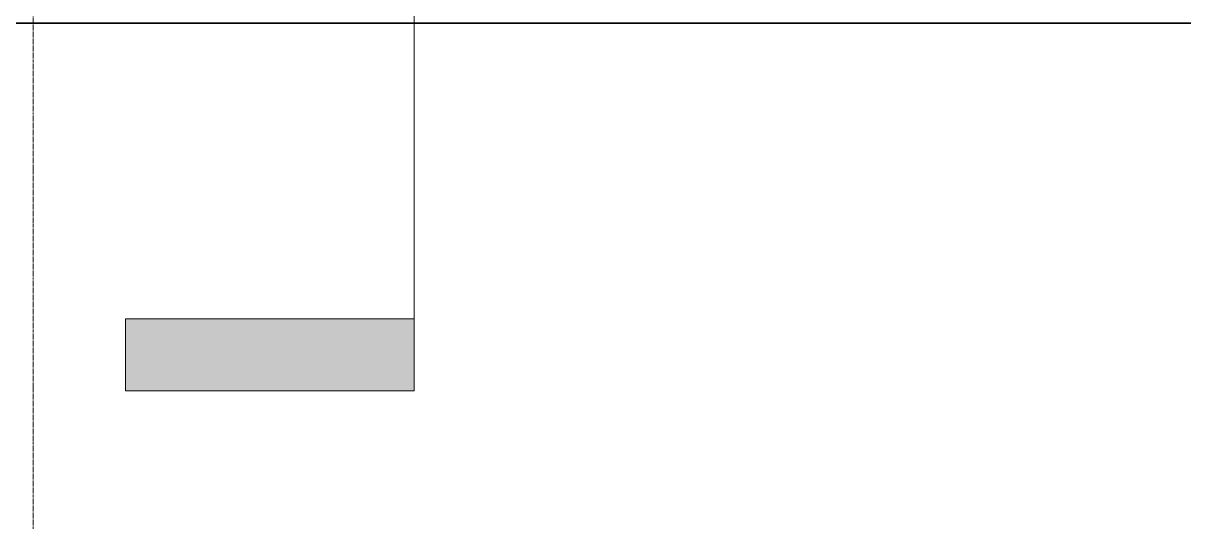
# Model space of a CAD drawing. Header units: inches. Extents: x -55396 to -733, y -290 to 853.
# Drawn here: x -24246.4 to -23956.9, y -132 to -6 of the extents above; entities that cross this region are included whole.
import ezdxf

# ---------------------------------------------------------------- set-up
doc = ezdxf.new("R2010")
doc.units = ezdxf.units.IN
doc.header["$MEASUREMENT"] = 0
doc.linetypes.add('Grid Line 1_2_', pattern=[0.875, 0.5, -0.125, 0.125, -0.125])
for name, color, linetype, lineweight in [('C-TOPO', 7, 'Continuous', 9), ('G-ANNO-SYMB', 111, 'Continuous', 9), ('S-GRID', 1, 'Continuous', 9)]:
    doc.layers.add(name, color=color, linetype=linetype, lineweight=lineweight)

# ---------------------------------------------------------------- blocks, each defined once
blk = doc.blocks.new('Section - 3_32_ x 3_8_-18514-Section 13')
at = {"layer": 'G-ANNO-SYMB'}
blk.add_hatch(color=256, dxfattribs=at).paths.add_polyline_path([(-24220.84, -79.66), (-24148.84, -79.66), (-24148.84, -97.66), (-24220.84, -97.66)], flags=0)
for p, q in [((-24220.84, -79.66), (-24220.84, -97.66)), ((-24148.84, -79.66), (-24220.84, -79.66)), ((-24148.84, -97.66), (-24148.84, -79.66)), ((-24220.84, -97.66), (-24148.84, -97.66))]:
    blk.add_line(p, q, dxfattribs=at)

msp = doc.modelspace()

# ---------------------------------------------------------------- linework, layer by layer
at = {"layer": 'C-TOPO', "lineweight": 35}
msp.add_line((-26273.39, -6.01), (-23010.35, -6.01), dxfattribs=at)
at = {"layer": 'C-TOPO'}
msp.add_line((-23010.35, -6.01), (-26273.39, -6.01), dxfattribs=at)
at = {"layer": 'G-ANNO-SYMB'}
msp.add_line((-24148.84, 545.16), (-24148.84, -79.66), dxfattribs=at)
at = {"layer": 'S-GRID', "linetype": 'Grid Line 1_2_'}
msp.add_line((-24243.89, -132), (-24243.89, 573.76), dxfattribs=at)
msp.add_line((-24243.89, -132), (-24243.89, 573.76), dxfattribs=at)

# ---------------------------------------------------------------- block references
at = {"layer": 'G-ANNO-SYMB'}
msp.add_blockref('Section - 3_32_ x 3_8_-18514-Section 13', (0, 0), dxfattribs=at)

doc.saveas('drawing.dxf')
